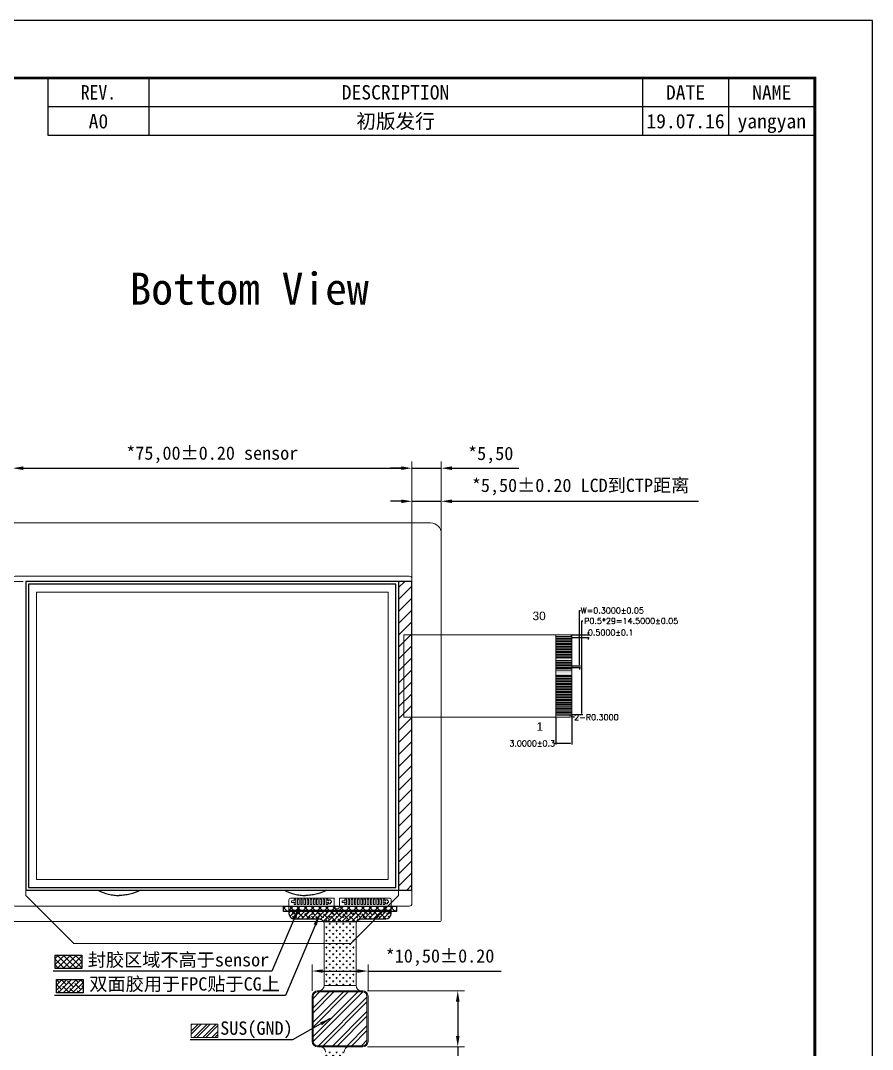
# Model space of a CAD drawing. Header units: millimetres. Extents: x 1946 to 4611, y 2266 to 2855.
# Drawn here: x 3869.2 to 4029.2, y 2645 to 2838.3 of the extents above; entities that cross this region are included whole.
import ezdxf
from ezdxf.enums import TextEntityAlignment as Align

# ---------------------------------------------------------------- set-up
doc = ezdxf.new("R2010")
doc.units = ezdxf.units.MM
for name, color, linetype in [('Adhesive', 2, 'Continuous'), ('Dim', 4, 'Continuous'), ('Sealant', 3, 'Continuous')]:
    doc.layers.add(name, color=color, linetype=linetype)
for name, color, linetype, lineweight in [('BACKLIGHT', 7, 'Continuous', 20), ('Cover Lens', 152, 'Continuous', 0), ('EMI', 5, 'Continuous', 0), ('FPC', 30, 'Continuous', 0), ('FPC Stiffener', 7, 'Continuous', 0), ('LCD', 4, 'Continuous', 20), ('Sensor', 6, 'Continuous', 0), ('silicone', 193, 'Continuous', 20), ('TEXT', 7, 'Continuous', 30)]:
    doc.layers.add(name, color=color, linetype=linetype, lineweight=lineweight)
doc.styles.add('Arial', font='arial.ttf')
doc.styles.get("Standard").update_dxf_attribs({"font": 'txt.shx', "bigfont": 'gbcbig.shx'})
doc.styles.add('Times New Roman', font='times.ttf')
doc.styles.add('宋体', font='')
doc.styles.add('常规', font='')
doc.styles.get('宋体').set_extended_font_data('SimSun')
doc.styles.get('常规').set_extended_font_data('SimSun')
doc.dimstyles.new('DIM', dxfattribs={"dimtxt": 2.5, "dimasz": 2, "dimexe": 1.25, "dimexo": 1, "dimgap": 1, "dimtad": 1, "dimzin": 1, "dimtxsty": '宋体', "dimcen": 2.5, "dimazin": 0, "dimtfac": 1, "dimtmove": 0, "dimatfit": 3, "dimfxl": 1, "dimlwe": 0, "dimarcsym": 0})
doc.dimstyles.get("Standard").update_dxf_attribs({"dimtxt": 1, "dimasz": 0.18, "dimexe": 0.18, "dimexo": 0.0625, "dimgap": 0.09, "dimtad": 0, "dimtih": 1, "dimtoh": 1, "dimdec": 4, "dimzin": 0, "dimdsep": 46, "dimtxsty": 'Standard', "dimcen": 0.09, "dimadec": 0, "dimazin": 0, "dimtfac": 1, "dimtdec": 4, "dimtofl": 0, "dimtmove": 0, "dimatfit": 3, "dimfxl": 1, "dimtolj": 1, "dimtzin": 0, "dimarcsym": 0})

# ---------------------------------------------------------------- blocks, each defined once
blk = doc.blocks.new('CG2')
at = {"layer": 'Cover Lens'}
blk.add_lwpolyline([(43, -7.6), (43, 65, 0.414214), (41, 67), (-41, 67, 0.414214), (-43, 65), (-43, -7.6, 0.414214), (-42.7, -7.9), (42.7, -7.9, 0.414214)], format="xyb", close=True, dxfattribs=at)
blk.add_lwpolyline([(33, 0), (-33, 0), (-33, 54), (33, 54)], close=True, dxfattribs=at)
blk = doc.blocks.new('*D57')
at = {"layer": 'Defpoints', "color": 0}
for p in [(3942.69, 2754.23), (3867.69, 2733.45), (3942.69, 2733.45)]:
    blk.add_point(p, dxfattribs=at)
at = {"layer": 'Dim', "color": 0, "lineweight": 0}
for p, q in [((3867.69, 2734.45), (3867.69, 2755.48)), ((3942.69, 2734.45), (3942.69, 2755.48))]:
    blk.add_line(p, q, dxfattribs=at)
at = {"layer": 'Dim', "color": 0, "lineweight": -2}
blk.add_line((3869.69, 2754.23), (3940.69, 2754.23), dxfattribs=at)
at = {"layer": 'Dim', "color": 0}
for points in [[(3869.69, 2754.57), (3869.69, 2753.9), (3867.69, 2754.23)], [(3940.69, 2754.57), (3940.69, 2753.9), (3942.69, 2754.23)]]:
    blk.add_solid(points, dxfattribs=at)
at = {"layer": 'Dim', "color": 0, "insert": (3905.19, 2756.75), "char_height": 2.5, "attachment_point": 5, "style": '宋体'}
blk.add_mtext('{\\C2;*}75,00%%P0.20 sensor', dxfattribs=at)
blk = doc.blocks.new('*D60')
at = {"layer": 'Defpoints', "color": 0}
for p in [(3948.19, 2754.23), (3948.19, 2741.95), (3942.69, 2733.45)]:
    blk.add_point(p, dxfattribs=at)
at = {"layer": 'Dim', "color": 0, "lineweight": 0}
for p, q in [((3942.69, 2734.45), (3942.69, 2755.48)), ((3948.19, 2742.95), (3948.19, 2755.48))]:
    blk.add_line(p, q, dxfattribs=at)
at = {"layer": 'Dim', "color": 0, "lineweight": -2}
for p, q in [((3940.69, 2754.23), (3938.69, 2754.23)), ((3942.69, 2754.23), (3948.19, 2754.23)), ((3950.19, 2754.23), (3962.78, 2754.23))]:
    blk.add_line(p, q, dxfattribs=at)
at = {"layer": 'Dim', "color": 0}
for points in [[(3940.69, 2754.57), (3940.69, 2753.9), (3942.69, 2754.23)], [(3950.19, 2754.57), (3950.19, 2753.9), (3948.19, 2754.23)]]:
    blk.add_solid(points, dxfattribs=at)
at = {"layer": 'Dim', "color": 0, "insert": (3957.48, 2756.69), "char_height": 2.5, "attachment_point": 5, "style": '宋体'}
blk.add_mtext('{\\C2;*}5,50', dxfattribs=at)
blk = doc.blocks.new('REV._Holitech')
at = {"color": 0}
for points in [[(133.33, -5), (0, -5), (0, 0)], [(17.5, -0.01), (17.5, -5.01)]]:
    blk.add_lwpolyline(points, dxfattribs=at)
at = {"layer": 'Dim', "color": 0}
for points in [[(103.33, 0), (103.33, -5)], [(118.33, 0), (118.33, -5)]]:
    blk.add_lwpolyline(points, dxfattribs=at)
blk = doc.blocks.new('REV_Holitech')
at = {"color": 0, "style": 'Times New Roman'}
for tag, p in [('REV.', (8.75, -2.5)), ('DESCRIPTON', (60.42, -2.5)), ('DATE', (110.83, -2.5)), ('NAME', (125.83, -2.5))]:
    blk.add_attdef(tag, text='', height=2.5, dxfattribs=at).set_placement(p, align=Align.MIDDLE_CENTER)
blk = doc.blocks.new('工程图框')
at = {"color": 4}
blk.add_lwpolyline([(-525, 0), (0, 0), (0, 371.25), (-525, 371.25)], close=True, dxfattribs=at)
at = {"const_width": 0.625}
blk.add_lwpolyline([(-512.5, 12.5), (-12.5, 12.5), (-12.5, 358.75), (-512.5, 358.75)], close=True, dxfattribs=at)
at = {"color": 0}
for points in [[(-12.5, 352.5), (-179.17, 352.5), (-179.17, 358.75)], [(-157.29, 358.74), (-157.29, 352.49)]]:
    blk.add_lwpolyline(points, dxfattribs=at)
at = {"layer": 'Dim', "color": 0}
for points in [[(-50, 358.75), (-50, 352.5)], [(-31.25, 358.75), (-31.25, 352.5)]]:
    blk.add_lwpolyline(points, dxfattribs=at)
at = {"layer": 'Dim', "color": 0, "char_height": 3.125, "attachment_point": 5, "style": '宋体'}
for s, insert in [('{\\W0.9;REV.}', (-168.23, 355.62)), ('DESCRIPTION', (-103.65, 355.62)), ('DATE', (-40.62, 355.63)), ('NAME', (-21.88, 355.63))]:
    blk.add_mtext(s, dxfattribs=dict(at, insert=insert))
blk = doc.blocks.new('*D70')
at = {"layer": 'Defpoints', "color": 0}
for p in [(3934.44, 2659.75), (3923.94, 2655.02), (3934.44, 2655.02)]:
    blk.add_point(p, dxfattribs=at)
at = {"layer": 'Dim', "color": 0, "lineweight": 0}
for p, q in [((3923.94, 2656.02), (3923.94, 2661)), ((3934.44, 2656.02), (3934.44, 2661))]:
    blk.add_line(p, q, dxfattribs=at)
at = {"layer": 'Dim', "color": 0, "lineweight": -2}
for p, q in [((3925.94, 2659.75), (3932.44, 2659.75)), ((3934.44, 2659.75), (3959.47, 2659.75))]:
    blk.add_line(p, q, dxfattribs=at)
at = {"layer": 'Dim', "color": 0}
for points in [[(3925.94, 2660.08), (3925.94, 2659.42), (3923.94, 2659.75)], [(3932.44, 2660.08), (3932.44, 2659.42), (3934.44, 2659.75)]]:
    blk.add_solid(points, dxfattribs=at)
at = {"layer": 'Dim', "color": 0, "insert": (3947.96, 2662.27), "char_height": 2.5, "attachment_point": 5, "style": '宋体'}
blk.add_mtext('{\\C2;*}10,50%%P0.20', dxfattribs=at)
blk = doc.blocks.new('*D71')
at = {"layer": 'Defpoints', "color": 0}
for p in [(3933.32, 2656.02), (3933.32, 2645.52), (3951.29, 2645.52)]:
    blk.add_point(p, dxfattribs=at)
at = {"layer": 'Dim', "color": 0, "lineweight": 0}
for p, q in [((3934.32, 2656.02), (3952.54, 2656.02)), ((3934.32, 2645.52), (3952.54, 2645.52))]:
    blk.add_line(p, q, dxfattribs=at)
at = {"layer": 'Dim', "color": 0, "lineweight": -2}
for p, q in [((3951.29, 2654.02), (3951.29, 2647.52)), ((3951.29, 2645.52), (3951.29, 2620.5))]:
    blk.add_line(p, q, dxfattribs=at)
at = {"layer": 'Dim', "color": 0}
for points in [[(3950.96, 2654.02), (3951.63, 2654.02), (3951.29, 2656.02)], [(3950.96, 2647.52), (3951.63, 2647.52), (3951.29, 2645.52)]]:
    blk.add_solid(points, dxfattribs=at)
at = {"layer": 'Dim', "color": 0, "insert": (3948.77, 2632.01), "char_height": 2.5, "attachment_point": 5, "rotation": 90, "style": '宋体'}
blk.add_mtext('{\\C2;*}10,50%%P0.20', dxfattribs=at)
blk = doc.blocks.new('*D96')
at = {"layer": 'Defpoints', "color": 0}
for p in [(3969.69, 2707.45), (3972.69, 2708.1), (3969.69, 2702.52)]:
    blk.add_point(p, dxfattribs=at)
at = {"layer": 'Dim', "color": 0, "lineweight": -2}
for p, q in [((3969.69, 2707.38), (3969.69, 2702.33)), ((3972.69, 2708.03), (3972.69, 2702.33)), ((3969.69, 2702.52), (3969.49, 2702.52)), ((3972.49, 2702.52), (3969.89, 2702.52))]:
    blk.add_line(p, q, dxfattribs=at)
at = {"layer": 'Dim', "color": 0}
for points in [[(3969.89, 2702.56), (3969.89, 2702.49), (3969.69, 2702.52)], [(3972.49, 2702.56), (3972.49, 2702.49), (3972.69, 2702.52)]]:
    blk.add_solid(points, dxfattribs=at)
at = {"layer": 'Dim', "color": 0, "lineweight": 15, "insert": (3965.27, 2702.52), "char_height": 1.1, "attachment_point": 5}
blk.add_mtext('\\A1;3.0000±0.3', dxfattribs=at)
blk = doc.blocks.new('*D97')
at = {"layer": 'Defpoints', "color": 0}
for p in [(3972.39, 2722.95), (3972.69, 2722.45), (3975.77, 2722.95)]:
    blk.add_point(p, dxfattribs=at)
at = {"layer": 'Dim', "color": 0, "lineweight": -2}
for p, q in [((3972.46, 2722.95), (3975.97, 2722.95)), ((3972.76, 2722.45), (3975.97, 2722.45)), ((3975.77, 2723.15), (3975.77, 2723.35)), ((3975.77, 2723.35), (3975.97, 2723.35)), ((3975.77, 2722.25), (3975.77, 2722.05))]:
    blk.add_line(p, q, dxfattribs=at)
at = {"layer": 'Dim', "color": 0}
for points in [[(3975.74, 2723.15), (3975.8, 2723.15), (3975.77, 2722.95)], [(3975.74, 2722.25), (3975.8, 2722.25), (3975.77, 2722.45)]]:
    blk.add_solid(points, dxfattribs=at)
at = {"layer": 'Dim', "color": 0, "lineweight": 15, "insert": (3980.01, 2723.35), "char_height": 1.1, "attachment_point": 5}
blk.add_mtext('\\A1;0.5000±0.1', dxfattribs=at)
blk = doc.blocks.new('*D98')
at = {"layer": 'Defpoints', "color": 0}
for p in [(3972.69, 2722.45), (3974.58, 2722.45), (3972.69, 2707.95)]:
    blk.add_point(p, dxfattribs=at)
at = {"layer": 'Dim', "color": 0, "lineweight": -2}
for p, q in [((3974.58, 2722.45), (3974.58, 2725.53)), ((3974.58, 2725.53), (3974.77, 2725.53)), ((3972.76, 2722.45), (3974.77, 2722.45)), ((3974.58, 2708.15), (3974.58, 2722.25)), ((3972.76, 2707.95), (3974.77, 2707.95))]:
    blk.add_line(p, q, dxfattribs=at)
at = {"layer": 'Dim', "color": 0}
for points in [[(3974.54, 2722.25), (3974.61, 2722.25), (3974.58, 2722.45)], [(3974.54, 2708.15), (3974.61, 2708.15), (3974.58, 2707.95)]]:
    blk.add_solid(points, dxfattribs=at)
at = {"layer": 'Dim', "color": 0, "lineweight": 15, "insert": (3983.86, 2725.53), "char_height": 1.1, "attachment_point": 5}
blk.add_mtext('\\A1;P0.5*29=14.5000±0.05', dxfattribs=at)
blk = doc.blocks.new('*D99')
at = {"layer": 'Defpoints', "color": 0}
for p in [(3972.69, 2717.1), (3972.69, 2716.8), (3974.16, 2716.8)]:
    blk.add_point(p, dxfattribs=at)
at = {"layer": 'Dim', "color": 0, "lineweight": -2}
for p, q in [((3974.16, 2717.3), (3974.16, 2727.48)), ((3974.16, 2727.48), (3974.36, 2727.48)), ((3972.76, 2717.1), (3974.36, 2717.1)), ((3972.76, 2716.8), (3974.36, 2716.8)), ((3974.16, 2716.6), (3974.16, 2716.4))]:
    blk.add_line(p, q, dxfattribs=at)
at = {"layer": 'Dim', "color": 0}
for points in [[(3974.12, 2717.3), (3974.19, 2717.3), (3974.16, 2717.1)], [(3974.12, 2716.6), (3974.19, 2716.6), (3974.16, 2716.8)]]:
    blk.add_solid(points, dxfattribs=at)
at = {"layer": 'Dim', "color": 0, "lineweight": 15, "insert": (3980.32, 2727.48), "char_height": 1.1, "attachment_point": 5}
blk.add_mtext('\\A1;W=0.3000±0.05', dxfattribs=at)
blk = doc.blocks.new('*D107')
at = {"layer": 'Defpoints', "color": 0}
for p in [(3972.39, 2707.75), (3972.66, 2707.61)]:
    blk.add_point(p, dxfattribs=at)
at = {"layer": 'Dim', "color": 0, "lineweight": -2}
for p, q in [((3972.29, 2707.75), (3972.49, 2707.75)), ((3972.39, 2707.65), (3972.39, 2707.85)), ((3973.01, 2707.43), (3972.84, 2707.52)), ((3973.21, 2707.43), (3973.01, 2707.43))]:
    blk.add_line(p, q, dxfattribs=at)
at = {"layer": 'Dim', "color": 0}
blk.add_solid([(3972.85, 2707.55), (3972.82, 2707.5), (3972.66, 2707.61)], dxfattribs=at)
at = {"layer": 'Dim', "color": 0, "lineweight": 15, "insert": (3977.34, 2707.43), "char_height": 1.1, "attachment_point": 5}
blk.add_mtext('\\A1;2-R0.3000', dxfattribs=at)
blk = doc.blocks.new('*D147')
at = {"layer": 'Defpoints', "color": 0}
for p in [(3858.93, 2743.95), (3870.66, 2743.95), (3870.66, 2732.95)]:
    blk.add_point(p, dxfattribs=at)
at = {"layer": 'Dim', "color": 0, "lineweight": -2}
for p, q in [((3858.93, 2743.95), (3858.93, 2792.06)), ((3858.93, 2734.95), (3858.93, 2741.95))]:
    blk.add_line(p, q, dxfattribs=at)
at = {"layer": 'Dim', "color": 0, "lineweight": 0}
for p, q in [((3869.66, 2743.95), (3857.68, 2743.95)), ((3869.66, 2732.95), (3857.68, 2732.95))]:
    blk.add_line(p, q, dxfattribs=at)
at = {"layer": 'Dim', "color": 0}
for points in [[(3858.6, 2741.95), (3859.27, 2741.95), (3858.93, 2743.95)], [(3858.6, 2734.95), (3859.27, 2734.95), (3858.93, 2732.95)]]:
    blk.add_solid(points, dxfattribs=at)
at = {"layer": 'Dim', "color": 0, "insert": (3856.26, 2769.01), "char_height": 2.5, "attachment_point": 5, "rotation": 90, "style": '宋体'}
blk.add_mtext('{\\C2;*}11,00%%P0.20 LCD到CTP距离', dxfattribs=at)
blk = doc.blocks.new('*D148')
at = {"layer": 'Defpoints', "color": 0}
for p in [(3948.19, 2748.01), (3948.19, 2733.74), (3942.69, 2731.96)]:
    blk.add_point(p, dxfattribs=at)
at = {"layer": 'Dim', "color": 0, "lineweight": 0}
for p, q in [((3942.69, 2732.96), (3942.69, 2749.26)), ((3948.19, 2734.74), (3948.19, 2749.26))]:
    blk.add_line(p, q, dxfattribs=at)
at = {"layer": 'Dim', "color": 0, "lineweight": -2}
for p, q in [((3940.69, 2748.01), (3938.69, 2748.01)), ((3942.69, 2748.01), (3948.19, 2748.01)), ((3950.19, 2748.01), (3996.53, 2748.01))]:
    blk.add_line(p, q, dxfattribs=at)
at = {"layer": 'Dim', "color": 0}
for points in [[(3940.69, 2748.35), (3940.69, 2747.68), (3942.69, 2748.01)], [(3950.19, 2748.35), (3950.19, 2747.68), (3948.19, 2748.01)]]:
    blk.add_solid(points, dxfattribs=at)
at = {"layer": 'Dim', "color": 0, "insert": (3974.36, 2750.69), "char_height": 2.5, "attachment_point": 5, "style": '宋体'}
blk.add_mtext('{\\C2;*}5,50%%P0.20 LCD到CTP距离', dxfattribs=at)

msp = doc.modelspace()

# ---------------------------------------------------------------- hatches: boundary and pattern name
at = {"layer": 'Adhesive'}
h = msp.add_hatch(dxfattribs=at)
h.set_pattern_fill('ANSI38', color=256, scale=0.2, style=0)
h.set_pattern_definition([(45, (1445.5195, -0.919), (-0.44901281, 0.44901281), []), (135, (1445.5195, -0.919), (-1.34703842, 0.44901281), [1.5875, -0.9525])])
edge = h.paths.add_edge_path()
edge.add_line((3938.79291, 2671.1507), (3919.59291, 2671.1507))
edge.add_line((3919.59291, 2671.1507), (3919.59291, 2670.5507))
edge.add_arc((3920.59291, 2670.5507), 1, 180, 270)
edge.add_line((3920.59291, 2669.5507), (3925.19291, 2669.5507))
edge.add_arc((3925.19351, 2668.55128), 0.99942, 29.9808908, 90.0342067, ccw=False)
edge.add_line((3926.0592, 2669.0507), (3932.32662, 2669.0507))
edge.add_arc((3933.19231, 2668.55128), 0.99941, 89.9653316, 150.0193744, ccw=False)
edge.add_line((3933.19291, 2669.5507), (3937.79291, 2669.5507))
edge.add_arc((3937.79291, 2670.5507), 1, 270, 360)
edge.add_line((3938.79291, 2670.5507), (3938.79291, 2671.1507))
h = msp.add_hatch(dxfattribs=at)
h.set_pattern_fill('ANSI38', color=256, scale=0.2, style=0)
h.set_pattern_definition([(45, (1628.6854, -3.2424), (-0.44901281, 0.44901281), []), (135, (1628.6854, -3.2424), (-1.34703842, 0.44901281), [1.5875, -0.9525])])
h.paths.add_polyline_path([(3880.91703, 2655.63636), (3875.91703, 2655.63636), (3875.91703, 2658.13636), (3880.91703, 2658.13636)])
at = {"layer": 'EMI', "lineweight": 0}
h = msp.add_hatch(dxfattribs=at)
h.set_pattern_fill('CROSS', color=256, scale=0.1, style=0)
h.set_pattern_definition([(0, (1445.5195, -0.919), (0.635, 0.635), [0.3175, -0.9525]), (90, (1445.67825, -1.07774), (-0.635, 0.635), [0.3175, -0.9525])])
h.paths.add_polyline_path([(3926.44291, 2644.52453), (3926.44291, 2638.52453), (3929.94291, 2638.52453), (3929.94291, 2644.52453)])
edge = h.paths.add_edge_path()
edge.add_line((3938.79291, 2670.9507), (3919.59291, 2670.9507))
edge.add_line((3919.59291, 2670.9507), (3919.59291, 2670.5507))
edge.add_arc((3920.59291, 2670.5507), 1, 180, 270)
edge.add_line((3920.59291, 2669.5507), (3925.19291, 2669.5507))
edge.add_arc((3925.19351, 2668.55128), 0.99942, -0.359185, 90.0342067, ccw=False)
edge.add_line((3926.19291, 2668.54501), (3926.19291, 2657.02453))
edge.add_line((3926.19291, 2657.02453), (3932.19291, 2657.02453))
edge.add_line((3932.19291, 2657.02453), (3932.19291, 2668.54501))
edge.add_arc((3933.19231, 2668.55128), 0.99941, 89.9653316, 180.3596467, ccw=False)
edge.add_line((3933.19291, 2669.5507), (3937.79291, 2669.5507))
edge.add_arc((3937.79291, 2670.5507), 1, 270, 360)
edge.add_line((3938.79291, 2670.5507), (3938.79291, 2670.9507))
at = {"layer": 'FPC'}
for points in [[(3972.69291, 2722.3007), (3972.69291, 2722.6007), (3969.69291, 2722.6007), (3969.69291, 2722.3007)], [(3972.69291, 2721.8007), (3972.69291, 2722.1007), (3969.69291, 2722.1007), (3969.69291, 2721.8007)], [(3972.69291, 2721.3007), (3972.69291, 2721.6007), (3969.69291, 2721.6007), (3969.69291, 2721.3007)], [(3972.69291, 2720.8007), (3972.69291, 2721.1007), (3969.69291, 2721.1007), (3969.69291, 2720.8007)], [(3972.69291, 2720.3007), (3972.69291, 2720.6007), (3969.69291, 2720.6007), (3969.69291, 2720.3007)], [(3972.69291, 2719.8007), (3972.69291, 2720.1007), (3969.69291, 2720.1007), (3969.69291, 2719.8007)], [(3972.69291, 2719.3007), (3972.69291, 2719.6007), (3969.69291, 2719.6007), (3969.69291, 2719.3007)], [(3972.69291, 2718.8007), (3972.69291, 2719.1007), (3969.69291, 2719.1007), (3969.69291, 2718.8007)], [(3972.69291, 2718.3007), (3972.69291, 2718.6007), (3969.69291, 2718.6007), (3969.69291, 2718.3007)], [(3972.69291, 2717.8007), (3972.69291, 2718.1007), (3969.69291, 2718.1007), (3969.69291, 2717.8007)], [(3972.69291, 2717.3007), (3972.69291, 2717.6007), (3969.69291, 2717.6007), (3969.69291, 2717.3007)], [(3972.69291, 2716.8007), (3972.69291, 2717.1007), (3969.69291, 2717.1007), (3969.69291, 2716.8007)], [(3972.69291, 2716.3007), (3972.69291, 2716.6007), (3969.69291, 2716.6007), (3969.69291, 2716.3007)], [(3972.69291, 2715.8007), (3972.69291, 2716.1007), (3969.69291, 2716.1007), (3969.69291, 2715.8007)], [(3972.69291, 2715.3007), (3972.69291, 2715.6007), (3969.69291, 2715.6007), (3969.69291, 2715.3007)], [(3972.69291, 2714.8007), (3972.69291, 2715.1007), (3969.69291, 2715.1007), (3969.69291, 2714.8007)], [(3972.69291, 2714.3007), (3972.69291, 2714.6007), (3969.69291, 2714.6007), (3969.69291, 2714.3007)], [(3972.69291, 2713.8007), (3972.69291, 2714.1007), (3969.69291, 2714.1007), (3969.69291, 2713.8007)], [(3972.69291, 2713.3007), (3972.69291, 2713.6007), (3969.69291, 2713.6007), (3969.69291, 2713.3007)], [(3972.69291, 2712.8007), (3972.69291, 2713.1007), (3969.69291, 2713.1007), (3969.69291, 2712.8007)], [(3972.69291, 2712.3007), (3972.69291, 2712.6007), (3969.69291, 2712.6007), (3969.69291, 2712.3007)], [(3972.69291, 2711.8007), (3972.69291, 2712.1007), (3969.69291, 2712.1007), (3969.69291, 2711.8007)], [(3972.69291, 2711.3007), (3972.69291, 2711.6007), (3969.69291, 2711.6007), (3969.69291, 2711.3007)], [(3972.69291, 2710.8007), (3972.69291, 2711.1007), (3969.69291, 2711.1007), (3969.69291, 2710.8007)], [(3972.69291, 2710.3007), (3972.69291, 2710.6007), (3969.69291, 2710.6007), (3969.69291, 2710.3007)], [(3972.69291, 2709.8007), (3972.69291, 2710.1007), (3969.69291, 2710.1007), (3969.69291, 2709.8007)], [(3972.69291, 2709.3007), (3972.69291, 2709.6007), (3969.69291, 2709.6007), (3969.69291, 2709.3007)], [(3972.69291, 2708.8007), (3972.69291, 2709.1007), (3969.69291, 2709.1007), (3969.69291, 2708.8007)], [(3972.69291, 2708.3007), (3972.69291, 2708.6007), (3969.69291, 2708.6007), (3969.69291, 2708.3007)], [(3972.69291, 2707.8007), (3972.69291, 2708.1007), (3969.69291, 2708.1007), (3969.69291, 2707.8007)]]:
    msp.add_hatch(color=256, dxfattribs=at).paths.add_polyline_path(points)
at = {"layer": 'FPC Stiffener', "lineweight": 0}
h = msp.add_hatch(dxfattribs=at)
h.set_pattern_fill('ANSI32', color=256, scale=0.2, style=0)
h.set_pattern_definition([(45, (1445.5195, -0.919), (-1.3470384, 1.3470384), []), (45, (1446.4175, -0.919), (-1.3470384, 1.3470384), [])])
edge = h.paths.add_edge_path()
edge.add_line((3934.24291, 2646.52453), (3934.24291, 2655.02453))
edge.add_arc((3933.44291, 2655.02453), 0.8, 360, 450)
edge.add_line((3933.44291, 2655.82453), (3924.94291, 2655.82453))
edge.add_arc((3924.94291, 2655.02453), 0.8, 90, 180)
edge.add_line((3924.14291, 2655.02453), (3924.14291, 2646.52453))
edge.add_arc((3924.94291, 2646.52453), 0.8, 180, 270)
edge.add_line((3924.94291, 2645.72453), (3933.44291, 2645.72453))
edge.add_arc((3933.44291, 2646.52453), 0.8, 270, 360)
h = msp.add_hatch(dxfattribs=at)
h.set_pattern_fill('ANSI32', color=256, scale=0.125, style=0)
h.set_pattern_definition([(45, (2679.8237, 2023.1233), (-0.841899, 0.841899), []), (45, (2680.3849, 2023.1233), (-0.841899, 0.841899), [])])
h.paths.add_polyline_path([(3906.21204, 2647.27715), (3901.21204, 2647.27715), (3901.21204, 2649.77715), (3906.21204, 2649.77715)])
at = {"layer": 'Sealant'}
h = msp.add_hatch(dxfattribs=at)
h.set_pattern_fill('ANSI37', color=256, scale=0.3, style=0)
h.set_pattern_definition([(45, (1445.5195, -0.919), (-0.6735192, 0.6735192), []), (135, (1445.5195, -0.919), (-0.6735192, -0.6735192), [])])
h.paths.add_polyline_path([(3918.59291, 2670.9507), (3918.59291, 2671.9507), (3939.79291, 2671.9507), (3939.79291, 2670.9507)])
h = msp.add_hatch(dxfattribs=at)
h.set_pattern_fill('ANSI37', color=256, scale=0.25, style=0)
h.set_pattern_definition([(45, (2638.0292, 2065.4329), (-0.561266, 0.561266), []), (135, (2638.0292, 2065.4329), (-0.561266, -0.561266), [])])
h.paths.add_polyline_path([(3880.66956, 2660.24826), (3875.66956, 2660.24826), (3875.66956, 2662.74826), (3880.66956, 2662.74826)])
at = {"layer": 'silicone', "lineweight": 15}
h = msp.add_hatch(dxfattribs=at)
h.set_pattern_fill('ANSI31', color=256, scale=0.5, style=0)
h.set_pattern_definition([(45, (-1583.9712, 1807.7874), (-1.122532, 1.122532), [])])
h.paths.add_polyline_path([(3940.19291, 2732.9507), (3942.69291, 2732.9507), (3942.69291, 2674.9507), (3940.19291, 2674.9507)])

# ---------------------------------------------------------------- linework, layer by layer
at = {"color": 130, "linetype": 'Continuous'}
msp.add_line((3940.19291, 2732.9507), (3940.19291, 2674.9507), dxfattribs=at)
msp.add_lwpolyline([(3942.69291, 2674.9507), (3942.69291, 2732.9507), (3870.19291, 2732.9507), (3870.19291, 2674.9507)], close=True, dxfattribs=at)
for points in [[(3883.69291, 2674.9507), (3884.32974, 2674.63228), (3885.32134, 2674.25059), (3886.68497, 2673.99319), (3887.35893, 2673.9507), (3887.69291, 2673.9507)], [(3891.69291, 2674.9507), (3891.05608, 2674.63228), (3890.06449, 2674.25059), (3888.70085, 2673.99319), (3888.0269, 2673.9507), (3887.69291, 2673.9507)], [(3918.69291, 2674.9507), (3919.32974, 2674.63228), (3920.32134, 2674.25059), (3921.68497, 2673.99319), (3922.35893, 2673.9507), (3922.69291, 2673.9507)], [(3926.69291, 2674.9507), (3926.05608, 2674.63228), (3925.06449, 2674.25059), (3923.70085, 2673.99319), (3923.0269, 2673.9507), (3922.69291, 2673.9507)]]:
    msp.add_open_spline(points, degree=3, knots=[0, 0, 0, 0, 0.514032829, 0.758878467, 1, 1, 1, 1], dxfattribs=at)
at = {"layer": 'Adhesive'}
msp.add_lwpolyline([(3938.79291, 2671.1507), (3919.59291, 2671.1507), (3919.59291, 2670.5507, 0.414213562), (3920.59291, 2669.5507), (3925.19291, 2669.5507, -0.268198545), (3926.0592, 2669.0507), (3932.32662, 2669.0507, -0.268201945), (3933.19291, 2669.5507), (3937.79291, 2669.5507, 0.414213562), (3938.79291, 2670.5507)], format="xyb", close=True, dxfattribs=at)
msp.add_lwpolyline([(3880.91703, 2655.63636), (3875.91703, 2655.63636), (3875.91703, 2658.13636), (3880.91703, 2658.13636)], close=True, dxfattribs=at)
at = {"layer": 'BACKLIGHT', "lineweight": 15}
for p, q in [((3870.19291, 2674.9507), (3870.19291, 2673.9507)), ((3879.19291, 2664.9507), (3870.19291, 2673.9507)), ((3931.19291, 2664.9507), (3940.19291, 2673.9507)), ((3940.19291, 2674.9507), (3940.19291, 2673.9507)), ((3931.19291, 2664.9507), (3879.19291, 2664.9507))]:
    msp.add_line(p, q, dxfattribs=at)
at = {"layer": 'Dim', "color": 3}
msp.add_lwpolyline([(3939.69291, 2732.4507), (3870.69291, 2732.4507), (3870.69291, 2675.4507), (3939.69291, 2675.4507)], close=True, dxfattribs=at)
at = {"layer": 'EMI'}
msp.add_lwpolyline([(3938.79291, 2670.9507), (3919.59291, 2670.9507), (3919.59291, 2670.5507, 0.414213562), (3920.59291, 2669.5507), (3925.19291, 2669.5507, -0.416225994), (3926.19291, 2668.54501), (3926.19291, 2657.02453), (3932.19291, 2657.02453), (3932.19291, 2668.54501, -0.416230722), (3933.19291, 2669.5507), (3937.79291, 2669.5507, 0.414213562), (3938.79291, 2670.5507)], format="xyb", close=True, dxfattribs=at)
at = {"layer": 'FPC'}
for p, q in [((3941.19291, 2722.9507), (3941.19291, 2707.4507)), ((3941.19291, 2722.9507), (3972.39291, 2722.9507)), ((3969.69291, 2722.9507), (3969.69291, 2707.4507)), ((3972.69291, 2707.7507), (3972.69291, 2722.6507)), ((3941.19291, 2707.4507), (3972.39291, 2707.4507))]:
    msp.add_line(p, q, dxfattribs=at)
for points in [[(3972.69291, 2722.3007), (3969.69291, 2722.3007), (3969.69291, 2722.6007), (3972.69291, 2722.6007)], [(3972.69291, 2721.8007), (3969.69291, 2721.8007), (3969.69291, 2722.1007), (3972.69291, 2722.1007)], [(3972.69291, 2721.3007), (3969.69291, 2721.3007), (3969.69291, 2721.6007), (3972.69291, 2721.6007)], [(3972.69291, 2720.8007), (3969.69291, 2720.8007), (3969.69291, 2721.1007), (3972.69291, 2721.1007)], [(3972.69291, 2720.3007), (3969.69291, 2720.3007), (3969.69291, 2720.6007), (3972.69291, 2720.6007)], [(3972.69291, 2719.8007), (3969.69291, 2719.8007), (3969.69291, 2720.1007), (3972.69291, 2720.1007)], [(3972.69291, 2719.3007), (3969.69291, 2719.3007), (3969.69291, 2719.6007), (3972.69291, 2719.6007)], [(3972.69291, 2718.8007), (3969.69291, 2718.8007), (3969.69291, 2719.1007), (3972.69291, 2719.1007)], [(3972.69291, 2715.3007), (3969.69291, 2715.3007), (3969.69291, 2718.6007), (3972.69291, 2718.6007)], [(3972.69291, 2717.8007), (3969.69291, 2717.8007), (3969.69291, 2718.1007), (3972.69291, 2718.1007)], [(3972.69291, 2717.3007), (3969.69291, 2717.3007), (3969.69291, 2717.6007), (3972.69291, 2717.6007)], [(3972.69291, 2716.8007), (3969.69291, 2716.8007), (3969.69291, 2717.1007), (3972.69291, 2717.1007)], [(3972.69291, 2716.3007), (3969.69291, 2716.3007), (3969.69291, 2716.6007), (3972.69291, 2716.6007)], [(3972.69291, 2714.8007), (3969.69291, 2714.8007), (3969.69291, 2715.1007), (3972.69291, 2715.1007)], [(3972.69291, 2714.3007), (3969.69291, 2714.3007), (3969.69291, 2714.6007), (3972.69291, 2714.6007)], [(3972.69291, 2713.8007), (3969.69291, 2713.8007), (3969.69291, 2714.1007), (3972.69291, 2714.1007)], [(3972.69291, 2713.3007), (3969.69291, 2713.3007), (3969.69291, 2713.6007), (3972.69291, 2713.6007)], [(3972.69291, 2712.8007), (3969.69291, 2712.8007), (3969.69291, 2713.1007), (3972.69291, 2713.1007)], [(3972.69291, 2712.3007), (3969.69291, 2712.3007), (3969.69291, 2712.6007), (3972.69291, 2712.6007)], [(3972.69291, 2711.8007), (3969.69291, 2711.8007), (3969.69291, 2712.1007), (3972.69291, 2712.1007)], [(3972.69291, 2711.3007), (3969.69291, 2711.3007), (3969.69291, 2711.6007), (3972.69291, 2711.6007)], [(3972.69291, 2710.8007), (3969.69291, 2710.8007), (3969.69291, 2711.1007), (3972.69291, 2711.1007)], [(3972.69291, 2710.3007), (3969.69291, 2710.3007), (3969.69291, 2710.6007), (3972.69291, 2710.6007)], [(3972.69291, 2709.8007), (3969.69291, 2709.8007), (3969.69291, 2710.1007), (3972.69291, 2710.1007)], [(3972.69291, 2709.3007), (3969.69291, 2709.3007), (3969.69291, 2709.6007), (3972.69291, 2709.6007)], [(3972.69291, 2708.8007), (3969.69291, 2708.8007), (3969.69291, 2709.1007), (3972.69291, 2709.1007)], [(3972.69291, 2708.3007), (3969.69291, 2708.3007), (3969.69291, 2708.6007), (3972.69291, 2708.6007)], [(3972.69291, 2707.8007), (3969.69291, 2707.8007), (3969.69291, 2708.1007), (3972.69291, 2708.1007)], [(3921.4908, 2672.2507), (3921.4908, 2673.2507), (3921.1908, 2673.2507), (3921.1908, 2672.2507)], [(3922.0908, 2672.2507), (3922.0908, 2673.2507), (3921.7908, 2673.2507), (3921.7908, 2672.2507)], [(3922.6908, 2672.2507), (3922.6908, 2673.2507), (3922.3908, 2673.2507), (3922.3908, 2672.2507)], [(3923.2908, 2672.2507), (3923.2908, 2673.2507), (3922.9908, 2673.2507), (3922.9908, 2672.2507)], [(3923.8908, 2672.2507), (3923.8908, 2673.2507), (3923.5908, 2673.2507), (3923.5908, 2672.2507)], [(3924.4908, 2672.2507), (3924.4908, 2673.2507), (3924.1908, 2673.2507), (3924.1908, 2672.2507)], [(3925.0908, 2672.2507), (3925.0908, 2673.2507), (3924.7908, 2673.2507), (3924.7908, 2672.2507)], [(3925.6908, 2672.2507), (3925.6908, 2673.2507), (3925.3908, 2673.2507), (3925.3908, 2672.2507)], [(3926.2908, 2672.2507), (3926.2908, 2673.2507), (3925.9908, 2673.2507), (3925.9908, 2672.2507)], [(3930.9808, 2672.2507), (3930.9808, 2673.2507), (3930.6808, 2673.2507), (3930.6808, 2672.2507)], [(3931.5808, 2672.2507), (3931.5808, 2673.2507), (3931.2808, 2673.2507), (3931.2808, 2672.2507)], [(3932.1808, 2672.2507), (3932.1808, 2673.2507), (3931.8808, 2673.2507), (3931.8808, 2672.2507)], [(3932.7808, 2672.2507), (3932.7808, 2673.2507), (3932.4808, 2673.2507), (3932.4808, 2672.2507)], [(3933.3808, 2672.2507), (3933.3808, 2673.2507), (3933.0808, 2673.2507), (3933.0808, 2672.2507)], [(3933.9808, 2672.2507), (3933.9808, 2673.2507), (3933.6808, 2673.2507), (3933.6808, 2672.2507)], [(3934.5808, 2672.2507), (3934.5808, 2673.2507), (3934.2808, 2673.2507), (3934.2808, 2672.2507)], [(3935.1808, 2672.2507), (3935.1808, 2673.2507), (3934.8808, 2673.2507), (3934.8808, 2672.2507)], [(3935.7808, 2672.2507), (3935.7808, 2673.2507), (3935.4808, 2673.2507), (3935.4808, 2672.2507)], [(3936.3808, 2672.2507), (3936.3808, 2673.2507), (3936.0808, 2673.2507), (3936.0808, 2672.2507)], [(3936.9808, 2672.2507), (3936.9808, 2673.2507), (3936.6808, 2673.2507), (3936.6808, 2672.2507)]]:
    msp.add_lwpolyline(points, close=True, dxfattribs=at)
msp.add_lwpolyline([(3929.94291, 2644.52453, -0.414213562), (3930.94291, 2645.52453), (3933.44291, 2645.52453, 0.414213562), (3934.44291, 2646.52453), (3934.44291, 2655.02453, 0.414213562), (3933.44291, 2656.02453), (3933.19291, 2656.02453, -0.414213562), (3932.19291, 2657.02453), (3932.19291, 2668.54501, -0.416230722), (3933.19291, 2669.5507), (3937.79291, 2669.5507, 0.414213562), (3938.79291, 2670.5507), (3938.79291, 2673.1507, 0.414213562), (3938.49291, 2673.4507), (3929.0808, 2673.4507), (3929.0808, 2671.9207, -1), (3928.0808, 2671.9207), (3928.0808, 2673.4507), (3919.89291, 2673.4507, 0.414213562), (3919.59291, 2673.1507), (3919.59291, 2670.5507, 0.414213562), (3920.59291, 2669.5507), (3925.19291, 2669.5507, -0.416225994), (3926.19291, 2668.54501), (3926.19291, 2657.02453, -0.414213562), (3925.19291, 2656.02453), (3924.94291, 2656.02453, 0.414213562), (3923.94291, 2655.02453), (3923.94291, 2646.52453, 0.414213562), (3924.94291, 2645.52453), (3925.44291, 2645.52453, -0.414213562), (3926.44291, 2644.52453)], format="xyb", dxfattribs=at)
at = {"layer": 'FPC', "color": 2}
for points in [[(3920.5908, 2672.2507), (3920.8908, 2672.2507), (3920.8908, 2673.2507), (3920.5908, 2673.2507), (3920.5908, 2672.91208), (3920.0908, 2672.91208), (3920.0908, 2672.61208), (3920.5908, 2672.61208)], [(3926.5908, 2673.2507), (3926.5908, 2672.2507), (3926.8908, 2672.2507), (3926.8908, 2672.62154), (3927.08644, 2672.62154), (3927.08644, 2672.40499), (3927.38644, 2672.40499), (3927.38644, 2672.62154), (3927.58303, 2672.62154), (3927.58303, 2672.92154), (3927.38644, 2672.92154), (3927.38644, 2673.12284), (3927.08644, 2673.12284), (3927.08644, 2672.92154), (3926.8908, 2672.92154), (3926.8908, 2673.2507)], [(3930.0808, 2672.2507), (3930.3808, 2672.2507), (3930.3808, 2673.2507), (3930.0808, 2673.2507), (3930.0808, 2672.91208), (3929.5808, 2672.91208), (3929.5808, 2672.61208), (3930.0808, 2672.61208)], [(3937.2808, 2673.2507), (3937.2808, 2672.2507), (3937.5808, 2672.2507), (3937.5808, 2672.62154), (3937.77644, 2672.62154), (3937.77644, 2672.40499), (3938.07644, 2672.40499), (3938.07644, 2672.62154), (3938.27303, 2672.62154), (3938.27303, 2672.92154), (3938.07644, 2672.92154), (3938.07644, 2673.12284), (3937.77644, 2673.12284), (3937.77644, 2672.92154), (3937.5808, 2672.92154), (3937.5808, 2673.2507)]]:
    msp.add_lwpolyline(points, close=True, dxfattribs=at)
at = {"layer": 'FPC'}
msp.add_lwpolyline([(3923.94291, 2655.02453), (3923.94291, 2646.52453, 0.414213562), (3924.94291, 2645.52453), (3933.44291, 2645.52453, 0.414213562), (3934.44291, 2646.52453), (3934.44291, 2655.02453, 0.414213562), (3933.44291, 2656.02453), (3924.94291, 2656.02453, 0.414213562)], format="xyb", close=True, dxfattribs=at)
for centre, start, end in [((3972.39291, 2722.6507), 0, 90), ((3972.39291, 2707.7507), 270, 0)]:
    msp.add_arc(centre, 0.3, start, end, dxfattribs=at)
at = {"layer": 'FPC Stiffener', "lineweight": 0}
msp.add_lwpolyline([(3934.24291, 2646.52453), (3934.24291, 2655.02453, 0.414213562), (3933.44291, 2655.82453), (3924.94291, 2655.82453, 0.414213562), (3924.14291, 2655.02453), (3924.14291, 2646.52453, 0.414213562), (3924.94291, 2645.72453), (3933.44291, 2645.72453, 0.414213562)], format="xyb", close=True, dxfattribs=at)
msp.add_lwpolyline([(3906.21204, 2647.27715), (3901.21204, 2647.27715), (3901.21204, 2649.77715), (3906.21204, 2649.77715)], close=True, dxfattribs=at)
at = {"layer": 'LCD', "color": 3, "lineweight": 15}
msp.add_lwpolyline([(3939.69291, 2732.4507), (3870.69291, 2732.4507), (3870.69291, 2675.4507), (3939.69291, 2675.4507)], close=True, dxfattribs=at)
at = {"layer": 'Sealant'}
for points in [[(3918.59291, 2670.9507), (3918.59291, 2671.9507), (3939.79291, 2671.9507), (3939.79291, 2670.9507)], [(3880.66956, 2660.24826), (3875.66956, 2660.24826), (3875.66956, 2662.74826), (3880.66956, 2662.74826)]]:
    msp.add_lwpolyline(points, close=True, dxfattribs=at)
at = {"layer": 'Sensor'}
msp.add_lwpolyline([(3867.69291, 2733.4507), (3867.69291, 2672.4507, 0.414213562), (3868.19291, 2671.9507), (3942.19291, 2671.9507, 0.414213562), (3942.69291, 2672.4507), (3942.69291, 2733.4507, 0.414213562), (3942.19291, 2733.9507), (3868.19291, 2733.9507, 0.414213562)], format="xyb", close=True, dxfattribs=at)

# ---------------------------------------------------------------- block references
at = {"lineweight": 0}
for name, p, xscale, yscale, zscale in [('工程图框', (4029.16226, 2517.57298), 0.864, 0.864, 0.864), ('REV._Holitech', (3874.36226, 2822.13298), 1.079999999999999, 1.079999999999999, 1.079999999999999)]:
    msp.add_blockref(name, p, dxfattribs=dict(at, xscale=xscale, yscale=yscale, zscale=zscale))
ref = msp.add_blockref('REV_Holitech', (3874.36226, 2822.13298), dxfattribs=dict(at, xscale=1.079999999999999, yscale=1.079999999999999, zscale=1.079999999999999))
ref.add_attrib('REV.', 'A0', dxfattribs={"color": 0, "height": 2.7, "style": '宋体'}).set_placement((3883.81226, 2819.42772), align=Align.MIDDLE_CENTER)
ref.add_attrib('DESCRIPTON', '初版发行', dxfattribs={"color": 0, "height": 2.7, "style": '宋体'}).set_placement((3939.61226, 2819.42772), align=Align.MIDDLE_CENTER)
ref.add_attrib('DATE', '19.07.16', dxfattribs={"color": 0, "height": 2.7, "style": '宋体'}).set_placement((3994.06226, 2819.43298), align=Align.MIDDLE_CENTER)
ref.add_attrib('NAME', 'yangyan', dxfattribs={"color": 0, "height": 2.7, "style": '宋体'}).set_placement((4010.26226, 2819.43298), align=Align.MIDDLE_CENTER)
at = {"layer": 'Cover Lens'}
msp.add_blockref('CG2', (3905.19291, 2676.9507), dxfattribs=at)

# ---------------------------------------------------------------- texts
at = {"layer": 'Dim', "style": '常规'}
for p in [(3920.65056, 2672.98505), (3926.62369, 2672.98505), (3930.11369, 2672.98505), (3937.3357, 2672.98505)]:
    msp.add_text('GND', height=0.2, rotation=270, dxfattribs=at).set_placement(p)
at = {"layer": 'Dim', "color": 2, "lineweight": 0, "insert": (3912.10734, 2787.90602), "char_height": 6, "attachment_point": 5, "style": '宋体'}
msp.add_mtext('Bottom View', dxfattribs=at)
at = {"layer": 'Dim', "linetype": 'ByBlock', "lineweight": 0, "char_height": 2.5, "attachment_point": 5, "style": '宋体'}
for s, insert in [('封胶区域不高于sensor', (3898.847, 2661.71835)), ('双面胶用于FPC贴于CG上', (3899.99328, 2657.18142)), ('SUS(GND)', (3913.48096, 2648.69811))]:
    msp.add_mtext(s, dxfattribs=dict(at, insert=insert))
at = {"layer": 'TEXT', "lineweight": 20, "char_height": 1.6, "width": 35.0546372, "attachment_point": 1, "style": 'Arial'}
for s, insert in [('30', (3965.32585, 2727.27904)), ('1', (3966.07134, 2706.48564))]:
    msp.add_mtext(s, dxfattribs=dict(at, insert=insert))

# ---------------------------------------------------------------- dimensions: what is measured, and where the dimension line sits
at = {"layer": 'Dim'}
dim = msp.add_linear_dim(base=(3858.93365, 2743.9507), p1=(3870.66131, 2732.9507), p2=(3870.66131, 2743.9507), angle=90, text='{\\C2;*}<>%%P0.20 LCD到CTP距离', dimstyle='DIM', dxfattribs=at)
dim.commit()
dim.dimension.update_dxf_attribs({"geometry": '*D147', "text_midpoint": (3856.26004, 2769.00625)})
for base, p1, p2, text, picture, middle in [((3942.69291, 2754.23404), (3867.69291, 2733.4507), (3942.69291, 2733.4507), '{\\C2;*}<>%%P0.20 sensor', '*D57', (3905.19291, 2756.75488)), ((3948.19291, 2754.23404), (3942.69291, 2733.4507), (3948.19291, 2741.9507), '{\\C2;*}<>', '*D60', (3957.48458, 2756.69238)), ((3948.19291, 2748.01347), (3942.69291, 2731.95752), (3948.19291, 2733.74027), '{\\C2;*}<>%%P0.20 LCD到CTP距离', '*D148', (3974.35958, 2750.68708)), ((3934.44291, 2659.75077), (3923.94291, 2655.02453), (3934.44291, 2655.02453), '{\\C2;*}<>%%P0.20', '*D70', (3947.9568, 2662.2716))]:
    dim = msp.add_linear_dim(base=base, p1=p1, p2=p2, text=text, dimstyle='DIM', dxfattribs=at)
    dim.commit()
    dim.dimension.update_dxf_attribs({"geometry": picture, "text_midpoint": middle})
at = {"layer": 'Dim', "lineweight": 15}
for base, p1, p2, text, picture, middle in [((3974.15752, 2716.8007), (3972.69291, 2717.1007), (3972.69291, 2716.8007), 'W=<>', '*D99', (3980.32118, 2727.48446)), ((3974.57633, 2722.4507), (3972.69291, 2707.9507), (3972.69291, 2722.4507), 'P0.5*29=<>', '*D98', (3983.85666, 2725.53185))]:
    dim = msp.add_linear_dim(base=base, p1=p1, p2=p2, angle=90, text=text, dimstyle='Standard', override={"dimscale": 1.1, "dimtol": 1, "dimlim": 0, "dimtp": 0.05, "dimtm": 0.05, "dimtfac": 1, "dimtdec": 2}, dxfattribs=at)
    dim.commit()
    dim.dimension.update_dxf_attribs({"geometry": picture, "text_midpoint": middle, "dimtype": 160})
dim = msp.add_linear_dim(base=(3975.76843, 2722.9507), p1=(3972.69291, 2722.4507), p2=(3972.39291, 2722.9507), angle=90, dimstyle='Standard', override={"dimscale": 1.1, "dimtol": 1, "dimlim": 0, "dimtp": 0.1, "dimtm": 0.1, "dimtfac": 1, "dimtdec": 1}, dxfattribs=at)
dim.commit()
dim.dimension.update_dxf_attribs({"geometry": '*D97', "text_midpoint": (3980.00709, 2723.3467)})
dim = msp.add_linear_dim(base=(3969.69291, 2702.5242), p1=(3972.69291, 2708.1007), p2=(3969.69291, 2707.4507), dimstyle='Standard', override={"dimscale": 1.1, "dimtol": 1, "dimlim": 0, "dimtp": 0.3, "dimtm": 0.3, "dimtfac": 1, "dimtdec": 1}, dxfattribs=at)
dim.commit()
dim.dimension.update_dxf_attribs({"geometry": '*D96', "text_midpoint": (3965.27091, 2702.5242)})
dim = msp.add_radius_dim(center=(3972.39291, 2707.7507), mpoint=(3972.66019, 2707.61445), text='2-<>', dimstyle='Standard', override={"dimscale": 1.1}, dxfattribs=at)
dim.commit()
dim.dimension.update_dxf_attribs({"geometry": '*D107', "text_midpoint": (3977.34332, 2707.4346)})
at = {"layer": 'Dim'}
dim = msp.add_linear_dim(base=(3951.29234, 2645.52453), p1=(3933.31791, 2656.02453), p2=(3933.31791, 2645.52453), angle=90, text='{\\C2;*}<>%%P0.20', dimstyle='DIM', dxfattribs=at)
dim.commit()
dim.dimension.update_dxf_attribs({"geometry": '*D71', "text_midpoint": (3951.29234, 2632.01064), "dimtype": 160})

# ---------------------------------------------------------------- leaders
for points in [[(3921.45077, 2671.61057), (3916.3937, 2659.73926), (3875.28461, 2659.73926)], [(3925.31024, 2670.27763), (3918.935, 2655.12736), (3875.57007, 2655.12736)], [(3927.34833, 2650.82062), (3920.27911, 2646.81833), (3901.0641, 2646.81833)]]:
    msp.add_leader(points, dimstyle='DIM', override={"dimgap": 1, "dimtad": 0}, dxfattribs=at)

doc.saveas('drawing.dxf')
